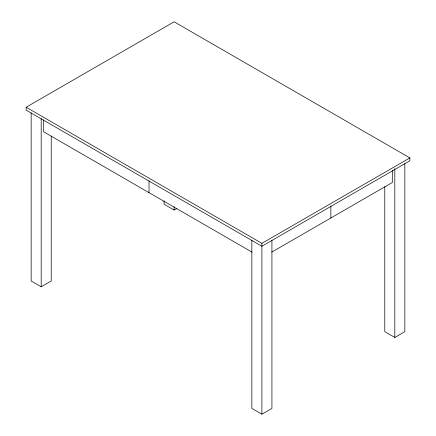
<?xml version="1.0" encoding="UTF-8"?>
<svg xmlns="http://www.w3.org/2000/svg" width="436" height="436" viewBox="0 0 436 436"><rect width="100%" height="100%" fill="white"/><g stroke="black" fill="none" stroke-linecap="round" stroke-linejoin="round"><path stroke-width="0.65" d="M26.138 107.229L174.111 21.8L409.862 157.908L409.862 160.802L261.889 246.236L26.138 110.128L26.138 107.229L261.889 243.337L409.862 157.908M31.158 112.848L31.158 280.986L41.186 286.779L51.219 280.986L51.219 135.994M164.078 200.843L164.078 204.244L174.111 210.038L176.896 208.43M271.753 252.122L392.302 182.526L392.302 170.492M251.855 240.269L251.855 408.407L261.889 414.2L271.922 408.407L271.922 240.269M384.781 186.673L384.781 331.665L394.814 337.459L404.842 331.665L404.842 163.527M252.013 252.117L43.698 131.846L43.698 119.818M394.814 168.639L394.814 337.459M330.859 205.972L330.859 218M261.889 243.337L261.889 414.2M174.111 206.631L174.111 210.038M149.03 180.629L149.03 192.658M41.186 118.641L41.186 286.779"/></g></svg>
